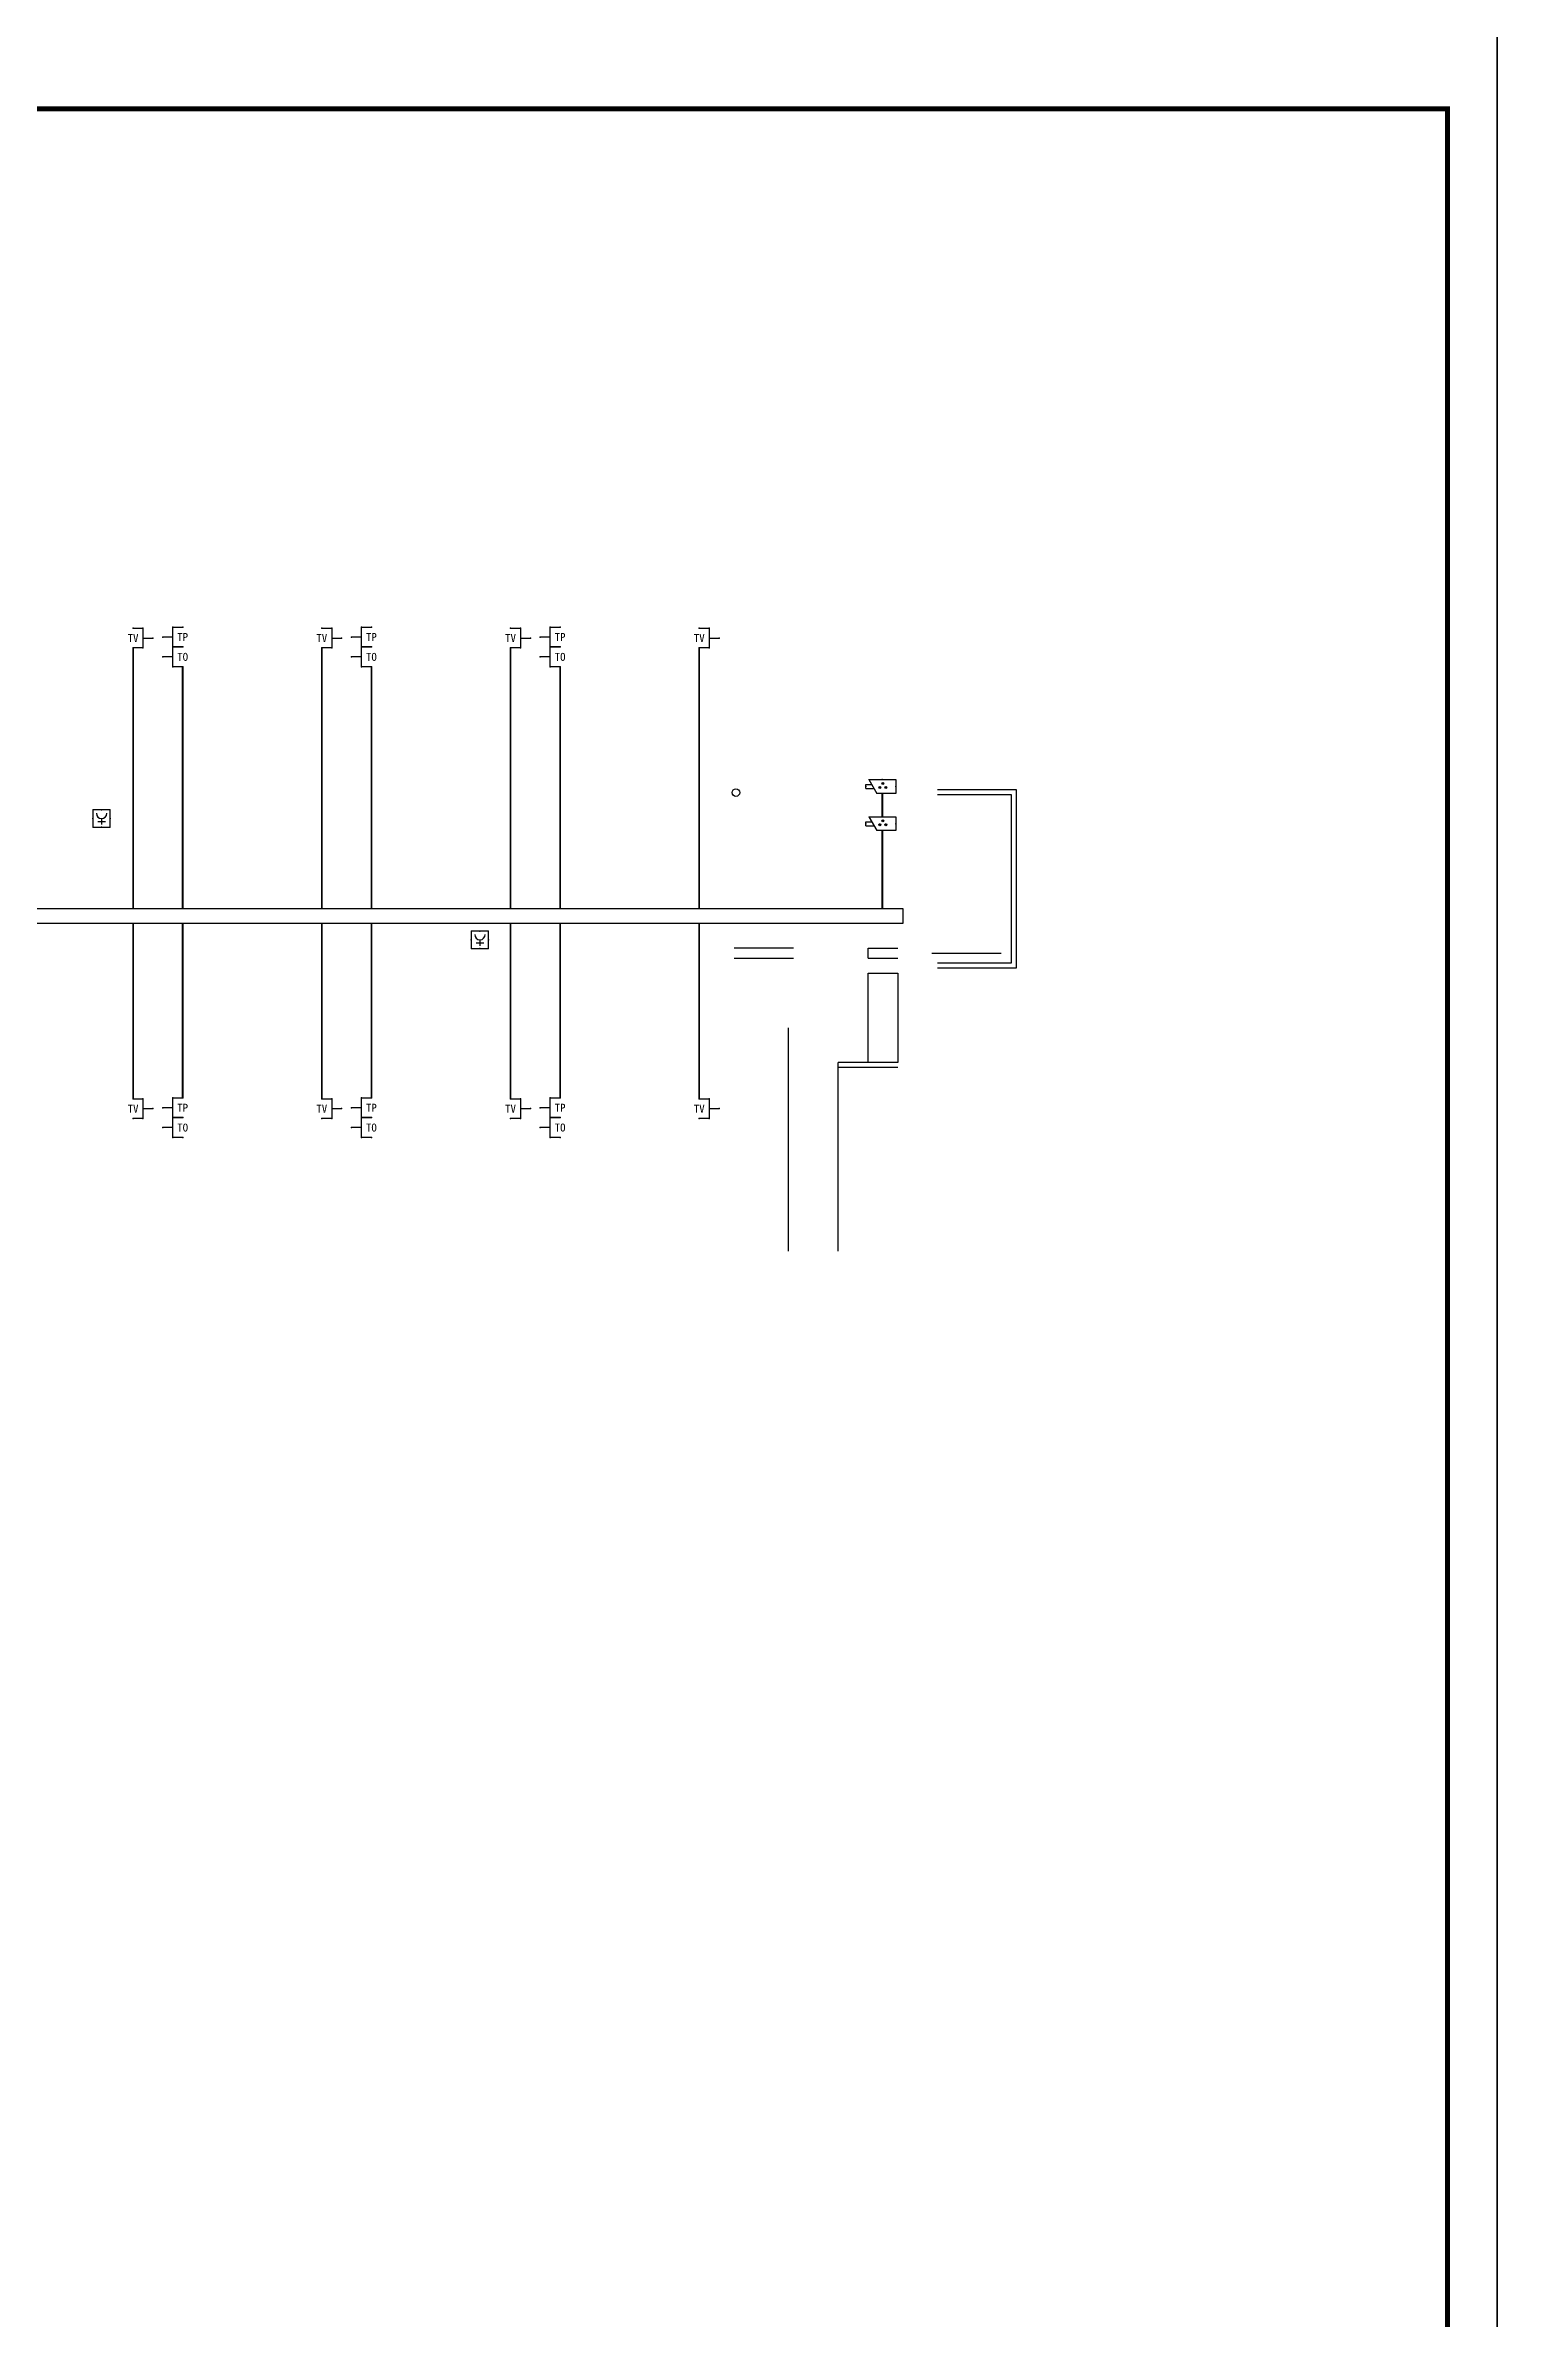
# Model space of a CAD drawing. Extents: x 552102 to 973302, y -80747 to 40012826.
# Drawn here: x 641674 to 671374, y 68212 to 113997 of the extents above; entities that cross this region are included whole.
import ezdxf
from ezdxf.enums import TextEntityAlignment as Align

# ---------------------------------------------------------------- set-up
doc = ezdxf.new("R2010")
doc.units = 0
doc.header["$LTSCALE"] = 1000
doc.header["$MEASUREMENT"] = 0
for name, color, linetype in [('CABLETRAY', 4, 'Continuous'), ('EQUIP-安防', 3, 'Continuous'), ('EQUIP-消防', 3, 'Continuous'), ('EQUIP-通讯', 3, 'Continuous'), ('GROUND', 2, 'Continuous'), ('LVTRY', 6, 'Continuous'), ('PUB_TITLE', 7, 'Continuous'), ('TP+TO', 3, 'TG_TP+TO'), ('WIRE-照明', 1, 'Continuous'), ('WIRE-电视', 4, 'TG_TV')]:
    doc.layers.add(name, color=color, linetype=linetype)
doc.styles.add('_TEL_DIM', font='simhei.ttf', dxfattribs={"width": 0.8, "height": 3.5})
doc.styles.get("Standard").update_dxf_attribs({"font": 'gbenor.shx', "bigfont": 'gbcbig.shx'})
doc.styles.add('TG_LINETYPE', font='SIMPLEX', dxfattribs={"width": 0.8, "height": 3, "bigfont": 'HZTXT'})
doc.linetypes.add('TG_TP+TO', pattern='A,1,-1.6,["TP+TO",TG_LINETYPE,S=0.1,R=0,X=-1.6,Y=-0.15],0', length=2.6)
doc.linetypes.add('TG_TV', pattern='A,2,-0.76,["TV",TG_LINETYPE,S=0.1,R=0,X=-0.6,Y=-0.15],0', length=2.8)

# ---------------------------------------------------------------- blocks, each defined once
blk = doc.blocks.new('$equip$00001802')
for p, q in [((-0.5, 0.5), (-0.5, 1)), ((0.5, 0.5), (-0.5, 0.5)), ((0, 0.5), (0, 0)), ((0.5, 1), (0.5, 0.5))]:
    blk.add_line(p, q)
for p in [(-0.5, 1), (-0.5, 0.5), (0, 0), (0.5, 1), (0.5, 0.5)]:
    blk.add_point(p)
at = {"color": 7, "style": '_TEL_DIM'}
blk.add_attdef('$TEXT$', text='', height=0.4, dxfattribs=at).set_placement((0, 1), align=Align.MIDDLE_CENTER)
at = {"color": 7, "style": '_TEL_DIM', "flags": 1}
blk.add_attdef('A', text='', height=0.00002, dxfattribs=at).set_placement((0, 0), align=Align.MIDDLE_CENTER)
blk = doc.blocks.new('$equip$00001847')
for p, q in [((-0.5, 0.5), (-0.5, 1)), ((0.5, 0.5), (-0.5, 0.5)), ((0, 0.5), (0, 0)), ((0.5, 1), (0.5, 0.5))]:
    blk.add_line(p, q)
for p in [(-0.5, 1), (-0.5, 0.5), (0, 0), (0.5, 1), (0.5, 0.5)]:
    blk.add_point(p)
at = {"color": 7, "style": '_TEL_DIM'}
blk.add_attdef('$TEXT$', text='', height=0.4, dxfattribs=at).set_placement((0, 1), align=Align.MIDDLE_CENTER)
at = {"color": 7, "style": '_TEL_DIM', "flags": 1}
blk.add_attdef('A', text='', height=0.00002, dxfattribs=at).set_placement((0, 0), align=Align.MIDDLE_CENTER)
blk = doc.blocks.new('$equip$00001867')
for p, q in [((-0.5, 0.5), (-0.5, 1)), ((0.5, 0.5), (-0.5, 0.5)), ((0, 0.5), (0, 0)), ((0.5, 1), (0.5, 0.5))]:
    blk.add_line(p, q)
for p in [(-0.5, 1), (-0.5, 0.5), (0, 0), (0.5, 1), (0.5, 0.5)]:
    blk.add_point(p)
at = {"color": 7, "style": '_TEL_DIM'}
blk.add_attdef('$TEXT$', text='', height=0.4, dxfattribs=at).set_placement((0, 1), align=Align.MIDDLE_CENTER)
at = {"color": 7, "style": '_TEL_DIM', "flags": 1}
blk.add_attdef('A', text='', height=0.00002, dxfattribs=at).set_placement((0, 0), align=Align.MIDDLE_CENTER)
blk = doc.blocks.new('$equip$00002965')
for p, q in [((-0.75, -0.1), (-0.75, 0.1)), ((-0.75, 0.1), (-0.46, 0.1)), ((-0.6, 0.35), (0.75, 0.35)), ((-0.6, 0.35), (-0.2, -0.35)), ((0.75, 0.35), (0.75, -0.35)), ((-0.75, -0.1), (-0.34, -0.1)), ((0.75, -0.35), (-0.2, -0.35))]:
    blk.add_line(p, q)
at = {"const_width": 0.04}
blk.add_lwpolyline([(-0.75, 0.1), (-0.75, -0.1), (-0.34, -0.1), (-0.2, -0.35), (0.75, -0.35), (0.75, 0.35), (-0.6, 0.35), (-0.46, 0.1), (-0.75, 0.1), (-0.75, -0.1)], dxfattribs=at)
for centre in [(0.1, 0.15), (-0.05, -0.05), (0.25, -0.05)]:
    blk.add_circle(centre, 0.05)
for p in [(-0.75, 0), (0.07, 0.35), (0.07, -0.35), (0.75, 0)]:
    blk.add_point(p)
for points in [[(0.06, 0.17), (0.14, 0.17), (0.05, 0.15), (0.15, 0.15)], [(0.06, 0.12), (0.14, 0.12), (0.05, 0.15), (0.15, 0.15)], [(0.07, 0.19), (0.12, 0.19), (0.06, 0.17), (0.14, 0.17)], [(0.07, 0.11), (0.12, 0.11), (0.06, 0.12), (0.14, 0.12)], [(0.1, 0.2), (0.1, 0.2), (0.07, 0.19), (0.12, 0.19)], [(0.1, 0.1), (0.1, 0.1), (0.07, 0.11), (0.12, 0.11)], [(-0.09, -0.03), (-0.01, -0.03), (-0.1, -0.05), (0, -0.05)], [(-0.09, -0.08), (-0.01, -0.08), (-0.1, -0.05), (0, -0.05)], [(-0.08, -0.01), (-0.03, -0.01), (-0.09, -0.03), (-0.01, -0.03)], [(-0.08, -0.09), (-0.03, -0.09), (-0.09, -0.08), (-0.01, -0.08)], [(-0.05, 0), (-0.05, 0), (-0.08, -0.01), (-0.03, -0.01)], [(-0.05, -0.1), (-0.05, -0.1), (-0.08, -0.09), (-0.03, -0.09)], [(0.21, -0.03), (0.29, -0.03), (0.2, -0.05), (0.3, -0.05)], [(0.21, -0.08), (0.29, -0.08), (0.2, -0.05), (0.3, -0.05)], [(0.22, -0.01), (0.27, -0.01), (0.21, -0.03), (0.29, -0.03)], [(0.22, -0.09), (0.27, -0.09), (0.21, -0.08), (0.29, -0.08)], [(0.25, 0), (0.25, 0), (0.22, -0.01), (0.27, -0.01)], [(0.25, -0.1), (0.25, -0.1), (0.22, -0.09), (0.27, -0.09)]]:
    blk.add_solid(points)
at = {"color": 7, "style": '_TEL_DIM', "flags": 1}
for tag in ['A', 'REMARK']:
    blk.add_attdef(tag, text='', height=0.00002, dxfattribs=at).set_placement((0, 0), align=Align.MIDDLE_CENTER)
blk = doc.blocks.new('$equip$00002656')
for p, q in [((-0.5, 1), (-0.5, 0)), ((0.5, 1), (-0.5, 1)), ((-0.5, 0), (0.5, 0)), ((-0.22, 0.33), (0.22, 0.33)), ((0, 0.5), (0, 0.15)), ((0.5, 0), (0.5, 1))]:
    blk.add_line(p, q)
at = {"const_width": 0.0571}
blk.add_lwpolyline([(-0.5, 1), (0.5, 1), (0.5, 0), (-0.5, 0), (-0.5, 1), (0.5, 1)], dxfattribs=at)
blk.add_arc((0, 0.8), 0.3, 180, 0)
for p in [(-0.5, 0.5), (0, 1), (0, 0), (0.5, 0.5)]:
    blk.add_point(p)
at = {"color": 7, "flags": 1}
for tag, height, p in [('A', 0.00002, (0, 0)), ('B', 0.4, (0.76, 0.29))]:
    blk.add_attdef(tag, text='', height=height, dxfattribs=at).set_placement(p, align=Align.MIDDLE_CENTER)

msp = doc.modelspace()

# ---------------------------------------------------------------- linework, layer by layer
for p, q in [((658237, 95812), (658837, 95812)), ((658237, 95612), (658237, 95812)), ((658237, 95612), (658837, 95612)), ((656637, 89712), (656637, 94212)), ((656637, 89712), (656637, 94212)), ((658837, 93512), (657637, 93512)), ((657637, 89712), (657637, 93512)), ((658837, 93412), (657637, 93412))]:
    msp.add_line(p, q)
at = {"color": 2}
for points in [[(659637, 99012), (661217, 99012), (661217, 95412), (659637, 95412)], [(659637, 98912), (661117, 98912), (661117, 95512), (659637, 95512)]]:
    msp.add_lwpolyline(points, dxfattribs=at)
for points in [[(656737, 95812), (655537, 95812)], [(655537, 95612), (656737, 95612)], [(655537, 95612), (656737, 95612)]]:
    msp.add_lwpolyline(points)
at = {"color": 5}
msp.add_circle((655576, 98948), 75, dxfattribs=at)
msp.add_circle((655576, 98948), 75, dxfattribs=at)
at = {"layer": 'CABLETRAY'}
for p, q in [((627927, 96612), (658937, 96612)), ((658937, 96612), (658937, 96312)), ((658937, 96312), (627927, 96312))]:
    msp.add_line(p, q, dxfattribs=at)
at = {"layer": 'GROUND'}
msp.add_line((659517, 95712), (660917, 95712), dxfattribs=at)
at = {"layer": 'LVTRY'}
msp.add_lwpolyline([(658837, 95312), (658837, 93512), (658237, 93512), (658237, 95312)], close=True, dxfattribs=at)
at = {"layer": 'PUB_TITLE', "color": 1}
for points in [[(611502, 31122), (670902, 31122), (670902, 115222), (611502, 115222)], [(670902, 31122), (730302, 31122), (730302, 115222), (670902, 115222)]]:
    msp.add_lwpolyline(points, close=True, dxfattribs=at)
at = {"layer": 'PUB_TITLE', "color": 1, "const_width": 100}
msp.add_lwpolyline([(612502, 32122), (669902, 32122), (669902, 112722), (612502, 112722)], close=True, dxfattribs=at)
at = {"layer": 'TP+TO', "color": 3, "linetype": 'TG_TP+TO', "const_width": 35}
for points in [[(644436, 96612), (644436, 101482)], [(648236, 96612), (648236, 101482)], [(652036, 96612), (652036, 101482)], [(644436, 92801), (644436, 96312)], [(648236, 92801), (648236, 96312)], [(652036, 92801), (652036, 96312)]]:
    msp.add_lwpolyline(points, dxfattribs=at)
at = {"layer": 'WIRE-照明', "linetype": 'Continuous', "const_width": 35}
for points in [[(658524, 98462), (658524, 98932)], [(658524, 96612), (658524, 98182)]]:
    msp.add_lwpolyline(points, dxfattribs=at)
at = {"layer": 'WIRE-电视', "linetype": 'TG_TV', "const_width": 35}
for points in [[(643437, 96612), (643437, 101862)], [(647237, 96612), (647237, 101862)], [(651037, 96612), (651037, 101862)], [(654837, 96612), (654837, 101862)], [(643437, 92782), (643437, 96312)], [(647237, 92782), (647237, 96312)], [(651037, 92782), (651037, 96312)], [(654837, 92782), (654837, 96312)]]:
    msp.add_lwpolyline(points, dxfattribs=at)

# ---------------------------------------------------------------- block references
at = {"layer": 'EQUIP-安防', "xscale": 400, "yscale": 400, "zscale": 400}
for p in [(658494, 99072), (658494, 98322)]:
    msp.add_blockref('$equip$00002965', p, dxfattribs=at)
at = {"layer": 'EQUIP-消防', "xscale": 350, "yscale": 350, "zscale": 350}
for p in [(642803, 98251), (650422, 95808)]:
    msp.add_blockref('$equip$00002656', p, dxfattribs=at)
at = {"layer": 'EQUIP-通讯'}
ref = msp.add_blockref('$equip$00001802', (643837, 102062), dxfattribs=dict(at, xscale=400, yscale=400, zscale=400, rotation=89.99999995251822))
ref.add_attrib('$TEXT$', 'TV', dxfattribs={"layer": '0', "color": 7, "height": 160, "style": '_TEL_DIM'}).set_placement((643437, 102062), align=Align.MIDDLE_CENTER)
ref = msp.add_blockref('$equip$00001867', (644037, 102082), dxfattribs=dict(at, xscale=400, yscale=400, zscale=400, rotation=269.9999999525174))
ref.add_attrib('$TEXT$', 'TP', dxfattribs={"layer": '0', "color": 7, "height": 160, "style": '_TEL_DIM'}).set_placement((644436, 102082), align=Align.MIDDLE_CENTER)
ref = msp.add_blockref('$equip$00001802', (647637, 102062), dxfattribs=dict(at, xscale=400, yscale=400, zscale=400, rotation=89.99999995251822))
ref.add_attrib('$TEXT$', 'TV', dxfattribs={"layer": '0', "color": 7, "height": 160, "style": '_TEL_DIM'}).set_placement((647237, 102062), align=Align.MIDDLE_CENTER)
ref = msp.add_blockref('$equip$00001867', (647837, 102082), dxfattribs=dict(at, xscale=400, yscale=400, zscale=400, rotation=269.9999999525174))
ref.add_attrib('$TEXT$', 'TP', dxfattribs={"layer": '0', "color": 7, "height": 160, "style": '_TEL_DIM'}).set_placement((648236, 102082), align=Align.MIDDLE_CENTER)
ref = msp.add_blockref('$equip$00001802', (651437, 102062), dxfattribs=dict(at, xscale=400, yscale=400, zscale=400, rotation=89.99999995251822))
ref.add_attrib('$TEXT$', 'TV', dxfattribs={"layer": '0', "color": 7, "height": 160, "style": '_TEL_DIM'}).set_placement((651037, 102062), align=Align.MIDDLE_CENTER)
ref = msp.add_blockref('$equip$00001867', (651637, 102082), dxfattribs=dict(at, xscale=400, yscale=400, zscale=400, rotation=269.9999999525174))
ref.add_attrib('$TEXT$', 'TP', dxfattribs={"layer": '0', "color": 7, "height": 160, "style": '_TEL_DIM'}).set_placement((652036, 102082), align=Align.MIDDLE_CENTER)
ref = msp.add_blockref('$equip$00001802', (655237, 102062), dxfattribs=dict(at, xscale=400, yscale=400, zscale=400, rotation=89.99999995251822))
ref.add_attrib('$TEXT$', 'TV', dxfattribs={"layer": '0', "color": 7, "height": 160, "style": '_TEL_DIM'}).set_placement((654837, 102062), align=Align.MIDDLE_CENTER)
ref = msp.add_blockref('$equip$00001847', (644037, 101682), dxfattribs=dict(at, xscale=400, yscale=400, zscale=400, rotation=269.9999999525174))
ref.add_attrib('$TEXT$', 'TO', dxfattribs={"layer": '0', "color": 7, "height": 160, "style": '_TEL_DIM'}).set_placement((644436, 101682), align=Align.MIDDLE_CENTER)
ref = msp.add_blockref('$equip$00001847', (647837, 101682), dxfattribs=dict(at, xscale=400, yscale=400, zscale=400, rotation=269.9999999525174))
ref.add_attrib('$TEXT$', 'TO', dxfattribs={"layer": '0', "color": 7, "height": 160, "style": '_TEL_DIM'}).set_placement((648236, 101682), align=Align.MIDDLE_CENTER)
ref = msp.add_blockref('$equip$00001847', (651637, 101682), dxfattribs=dict(at, xscale=400, yscale=400, zscale=400, rotation=269.9999999525174))
ref.add_attrib('$TEXT$', 'TO', dxfattribs={"layer": '0', "color": 7, "height": 160, "style": '_TEL_DIM'}).set_placement((652036, 101682), align=Align.MIDDLE_CENTER)
ref = msp.add_blockref('$equip$00001802', (643837, 92582), dxfattribs=dict(at, xscale=400, yscale=400, zscale=400, rotation=89.99999995251822))
ref.add_attrib('$TEXT$', 'TV', dxfattribs={"layer": '0', "color": 7, "height": 160, "style": '_TEL_DIM'}).set_placement((643437, 92582), align=Align.MIDDLE_CENTER)
ref = msp.add_blockref('$equip$00001867', (644037, 92601), dxfattribs=dict(at, xscale=400, yscale=400, zscale=400, rotation=269.9999999525174))
ref.add_attrib('$TEXT$', 'TP', dxfattribs={"layer": '0', "color": 7, "height": 160, "style": '_TEL_DIM'}).set_placement((644436, 92601), align=Align.MIDDLE_CENTER)
ref = msp.add_blockref('$equip$00001802', (647637, 92582), dxfattribs=dict(at, xscale=400, yscale=400, zscale=400, rotation=89.99999995251822))
ref.add_attrib('$TEXT$', 'TV', dxfattribs={"layer": '0', "color": 7, "height": 160, "style": '_TEL_DIM'}).set_placement((647237, 92582), align=Align.MIDDLE_CENTER)
ref = msp.add_blockref('$equip$00001867', (647837, 92601), dxfattribs=dict(at, xscale=400, yscale=400, zscale=400, rotation=269.9999999525174))
ref.add_attrib('$TEXT$', 'TP', dxfattribs={"layer": '0', "color": 7, "height": 160, "style": '_TEL_DIM'}).set_placement((648236, 92601), align=Align.MIDDLE_CENTER)
ref = msp.add_blockref('$equip$00001802', (651437, 92582), dxfattribs=dict(at, xscale=400, yscale=400, zscale=400, rotation=89.99999995251822))
ref.add_attrib('$TEXT$', 'TV', dxfattribs={"layer": '0', "color": 7, "height": 160, "style": '_TEL_DIM'}).set_placement((651037, 92582), align=Align.MIDDLE_CENTER)
ref = msp.add_blockref('$equip$00001867', (651637, 92601), dxfattribs=dict(at, xscale=400, yscale=400, zscale=400, rotation=269.9999999525174))
ref.add_attrib('$TEXT$', 'TP', dxfattribs={"layer": '0', "color": 7, "height": 160, "style": '_TEL_DIM'}).set_placement((652036, 92601), align=Align.MIDDLE_CENTER)
ref = msp.add_blockref('$equip$00001802', (655237, 92582), dxfattribs=dict(at, xscale=400, yscale=400, zscale=400, rotation=89.99999995251822))
ref.add_attrib('$TEXT$', 'TV', dxfattribs={"layer": '0', "color": 7, "height": 160, "style": '_TEL_DIM'}).set_placement((654837, 92582), align=Align.MIDDLE_CENTER)
ref = msp.add_blockref('$equip$00001847', (644037, 92201), dxfattribs=dict(at, xscale=400, yscale=400, zscale=400, rotation=269.9999999525174))
ref.add_attrib('$TEXT$', 'TO', dxfattribs={"layer": '0', "color": 7, "height": 160, "style": '_TEL_DIM'}).set_placement((644436, 92201), align=Align.MIDDLE_CENTER)
ref = msp.add_blockref('$equip$00001847', (647837, 92201), dxfattribs=dict(at, xscale=400, yscale=400, zscale=400, rotation=269.9999999525174))
ref.add_attrib('$TEXT$', 'TO', dxfattribs={"layer": '0', "color": 7, "height": 160, "style": '_TEL_DIM'}).set_placement((648236, 92201), align=Align.MIDDLE_CENTER)
ref = msp.add_blockref('$equip$00001847', (651637, 92201), dxfattribs=dict(at, xscale=400, yscale=400, zscale=400, rotation=269.9999999525174))
ref.add_attrib('$TEXT$', 'TO', dxfattribs={"layer": '0', "color": 7, "height": 160, "style": '_TEL_DIM'}).set_placement((652036, 92201), align=Align.MIDDLE_CENTER)

doc.saveas('drawing.dxf')
